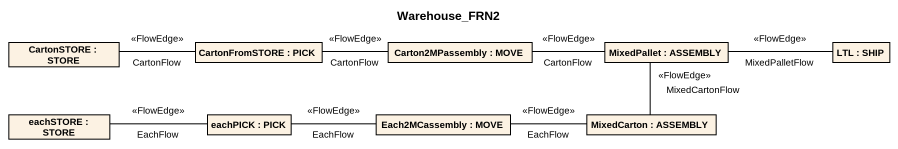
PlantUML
@startuml
title Warehouse_FRN2
rectangle "CartonSTORE : STORE" as CartonSTORE
rectangle "CartonFromSTORE : PICK" as CartonFromSTORE
rectangle "Carton2MPassembly : MOVE" as Carton2MPassembly
rectangle "MixedPallet : ASSEMBLY" as MixedPallet
rectangle "LTL : SHIP" as LTL
rectangle "eachSTORE : STORE" as eachSTORE
rectangle "eachPICK : PICK" as eachPICK
rectangle "Each2MCassembly : MOVE" as Each2MCassembly
rectangle "MixedCarton : ASSEMBLY" as MixedCarton
CartonSTORE -right- CartonFromSTORE : <<FlowEdge>>\nCartonFlow
CartonFromSTORE -right- Carton2MPassembly : <<FlowEdge>>\nCartonFlow
Carton2MPassembly -right- MixedPallet : <<FlowEdge>>\nCartonFlow
MixedPallet -right- LTL : <<FlowEdge>>\nMixedPalletFlow
eachSTORE -right- eachPICK : <<FlowEdge>>\nEachFlow
eachPICK -right- Each2MCassembly : <<FlowEdge>>\nEachFlow
Each2MCassembly -right- MixedCarton : <<FlowEdge>>\nEachFlow
MixedCarton -up- MixedPallet : <<FlowEdge>>\nMixedCartonFlow
@enduml
